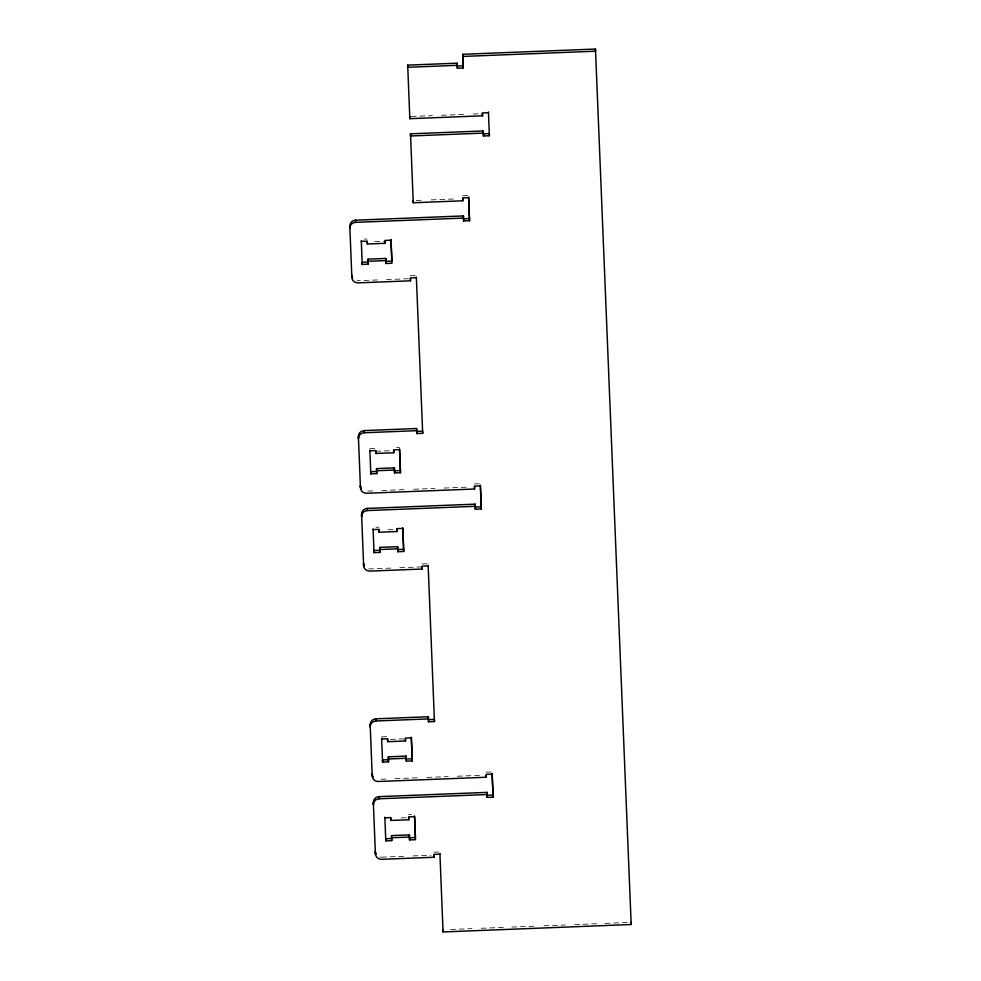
<?xml version="1.0" encoding="UTF-8"?>
<svg xmlns="http://www.w3.org/2000/svg" width="981" height="981" viewBox="0 0 981 981"><rect width="100%" height="100%" fill="white"/><g stroke="black" fill="none" stroke-linecap="round" stroke-linejoin="round"><path stroke-width="0.74" stroke-dasharray="4.91 3.68" d="M411.297 116.469L432.4 115.635M441.45 115.28L464.062 114.385M473.1 114.029L482.149 113.673M462.615 195.759L468.562 195.513M416.226 200.467L423.731 200.173M431.235 199.879L453.737 198.996M364.221 239.094L367.188 238.972M374.73 241.559L383.645 241.216M410.352 275.759L416.287 275.526M377.477 279.953L357.991 280.713A5.947 5.763 -1 0 1 356.9 280.664M386.477 279.597L410.463 278.641M369.812 448.648L375.748 448.415M396.545 447.594L399.512 447.483M375.87 451.297L392.204 450.659M474.399 483.976L480.334 483.743M372.657 490.88L366.587 491.125A5.947 5.763 -1 0 1 365.496 491.064M381.781 490.525L404.589 489.617M413.712 489.261L434.988 488.415M444.111 488.06L466.907 487.152M375.993 527.312L378.973 527.202M387.998 529.728L396.913 529.372M422.124 563.989L428.059 563.756M390.757 568.109L369.763 568.943A5.947 5.763 -1 0 1 368.12 568.784M399.745 567.754L422.247 566.871M381.584 736.878L387.52 736.645M390.61 739.404L403.976 738.877M486.171 772.194L492.106 771.961M385.962 779.037L378.359 779.343A5.947 5.763 -1 0 1 377.82 779.343M395.085 778.681L417.881 777.786M427.005 777.418L448.28 776.584M457.404 776.216L480.212 775.321M408.562 814.721L411.542 814.598M401.254 817.896L408.685 817.602M433.896 852.207L439.844 851.974M381.535 857.161L404.025 856.278M413.026 855.923L431.015 855.211M450.671 929.485L472.082 928.639M481.254 928.284L505.73 927.315M511.849 927.07L536.325 926.113M543.977 925.806L565.387 924.96M574.559 924.593L599.035 923.636M605.154 923.391L629.63 922.422M381.008 857.161A5.947 5.763 -1 0 1 379.892 857.002"/><path stroke-width="1.47" d="M457.195 63.176L457.244 65.322L407.728 67.284L407.691 65.126L457.195 63.176L457.354 68.216L463.302 67.971L462.787 54.286L595.467 49.05L631.188 924.519L443.056 931.95L439.905 853.495M462.824 56.444L595.504 51.208L595.467 49.05M462.787 54.286L463.265 65.813L457.318 66.058L457.354 68.216M488.428 112.692L482.493 112.925L482.603 115.807L409.825 118.689L407.691 65.126M482.149 113.673L482.603 115.807M483.277 130.951L483.314 133.097L410.536 135.979L410.499 133.821L483.277 130.951L483.437 135.979L489.372 135.746L489.335 133.588L483.4 133.833L483.437 135.979M410.499 133.821L413.259 202.748L462.774 200.798L462.738 198.64M463.437 215.93L463.486 218.089L355.551 222.344A5.947 5.763 -1 0 0 349.849 228.352L349.812 226.194A5.947 5.763 -1 0 1 355.514 220.185L463.437 215.93L463.596 220.97L469.543 220.737L468.624 196.96M469.507 218.579L463.559 218.812L463.596 220.97M361.29 241.363L367.225 241.13L367.348 244.011L385.165 243.313L385.128 241.154M385.84 258.444L385.876 260.603L368.047 261.314L368.01 259.156L385.84 258.444L385.999 263.484L391.934 263.251L390.99 240.198L385.055 240.431L385.165 243.313M385.95 261.326L391.897 261.093L391.014 239.474M362.234 264.429L368.169 264.196L368.133 262.037L362.185 262.27L362.234 264.429L361.302 240.652M416.324 277.684L410.389 277.917L410.499 280.799L358.028 282.871A5.947 5.763 -1 0 1 351.848 277.341L349.812 226.194M416.594 428.525L416.631 430.684L364.147 432.756A5.947 5.763 -1 0 0 358.445 438.752L358.408 436.594A5.947 5.763 -1 0 1 364.11 430.598L416.594 428.525L416.741 433.565L422.688 433.32L422.652 431.174L416.704 431.407L416.741 433.565M369.849 450.806L375.784 450.573L375.907 453.455L393.724 452.756L393.688 450.598M394.399 467.888L394.436 470.046L376.606 470.745L376.569 468.587L394.399 467.888L394.546 472.928L400.493 472.695L399.574 448.918M394.509 470.77L400.456 470.537M370.781 473.872L376.729 473.627L376.692 471.481L370.744 471.714L370.781 473.872L369.862 450.095M474.51 486.858L474.546 489.016L366.624 493.271A5.947 5.763 -1 0 1 360.444 487.753L358.408 436.594M475.221 504.148L475.258 506.306L367.323 510.574A5.947 5.763 -1 0 0 361.621 516.57L361.584 514.412A5.947 5.763 -1 0 1 367.286 508.416L475.221 504.148L475.368 509.188L481.315 508.955L480.396 485.178M481.279 506.797L475.331 507.03L475.368 509.188M373.062 529.593L379.009 529.36L379.12 532.242L396.949 531.53L396.913 529.372M397.612 546.675L397.648 548.833L379.831 549.532L379.794 547.373L397.612 546.675L397.771 551.714L403.706 551.469L402.786 527.704M397.734 549.556L403.669 549.323M374.006 552.646L379.941 552.413L379.905 550.255L373.969 550.488L374.006 552.646L373.087 528.869M428.108 565.902L422.161 566.147L422.284 569.029L369.8 571.101A5.947 5.763 -1 0 1 363.62 565.571L361.584 514.412M428.366 716.743L428.403 718.901L375.919 720.974A5.947 5.763 -1 0 0 370.217 726.97L370.18 724.812A5.947 5.763 -1 0 1 375.882 718.815L428.366 716.743L428.525 721.783L434.46 721.55L434.424 719.392L428.489 719.625L428.525 721.783M381.621 739.036L387.556 738.791L387.679 741.673L405.509 740.974L405.46 738.816M406.171 756.106L406.208 758.264L388.39 758.975L388.353 756.817L406.171 756.106L406.33 761.146L412.265 760.913L411.346 737.148M406.293 758.987L412.228 758.754M382.565 762.09L388.501 761.857L388.464 759.699L382.529 759.932L382.565 762.09L381.646 738.313M486.294 775.076L486.331 777.234L378.396 781.501A5.947 5.763 -1 0 1 372.216 775.971L370.18 724.812M486.993 792.378L487.03 794.536L379.107 798.792A5.947 5.763 -1 0 0 373.393 804.788L373.356 802.63A5.947 5.763 -1 0 1 379.071 796.633L486.993 792.378L487.152 797.418L493.087 797.173L492.168 773.408M493.051 795.027L487.116 795.26L487.152 797.418M384.834 817.811L390.781 817.578L390.904 820.459L408.721 819.76L408.685 817.602M409.396 834.892L409.433 837.051L391.603 837.749L391.566 835.591L409.396 834.892L409.543 839.932L415.49 839.699L414.546 816.633L408.599 816.879L408.721 819.76M409.506 837.774L415.454 837.541L414.571 815.922M385.778 840.864L391.726 840.631L391.689 838.473L385.741 838.718L385.778 840.864L384.859 817.099M439.88 854.132L433.933 854.365L434.056 857.247L381.572 859.319A5.947 5.763 -1 0 1 375.404 853.789L373.356 802.63M488.452 111.981L489.372 135.746M469.543 220.737L468.599 197.672L462.652 197.917L462.774 200.798M481.315 508.955L480.371 485.902L474.436 486.135L474.546 489.016M493.087 797.173L492.155 774.119L486.208 774.352L486.331 777.234M416.349 277.059L422.688 433.32M428.133 565.277L434.46 721.55M400.493 472.695L399.549 449.641L393.614 449.874L393.724 452.756M403.706 551.469L402.774 528.416L396.827 528.649L396.949 531.53M412.265 760.913L411.321 737.859L405.386 738.092L405.509 740.974M385.876 260.603L385.999 263.484M394.436 470.046L394.546 472.928M397.648 548.833L397.771 551.714M406.208 758.264L406.33 761.146M409.433 837.051L409.543 839.932M368.01 259.156L368.169 264.196M376.569 468.587L376.729 473.627M379.794 547.373L379.941 552.413M388.353 756.817L388.501 761.857M391.566 835.591L391.726 840.631M631.151 922.361L631.188 924.519M463.265 65.813L463.302 67.971M443.02 929.792L443.056 931.95M434.019 855.089L434.056 857.247M422.247 566.871L422.284 569.029M413.222 200.59L413.259 202.748M409.788 116.531L409.825 118.689M410.463 278.641L410.499 280.799M390.855 818.301L390.904 820.459M387.642 739.527L387.679 741.673M379.083 530.083L379.12 532.242M375.87 451.297L375.907 453.455M379.071 796.633L379.107 798.792M375.882 718.815L375.919 720.974M367.311 241.853L367.348 244.011M375.404 853.789L375.367 851.631A5.947 5.763 -1 0 0 376.14 854.255M372.216 775.971L372.179 773.813A5.947 5.763 -1 0 0 373.283 776.927M367.286 508.416L367.323 510.574M364.11 430.598L364.147 432.756M363.62 565.571L363.583 563.413A5.947 5.763 -1 0 0 364.356 566.037M360.444 487.753L360.407 485.595A5.947 5.763 -1 0 0 361.499 488.71M355.514 220.185L355.551 222.344M351.848 277.341L351.811 275.183A5.947 5.763 -1 0 0 352.584 277.807"/></g></svg>
